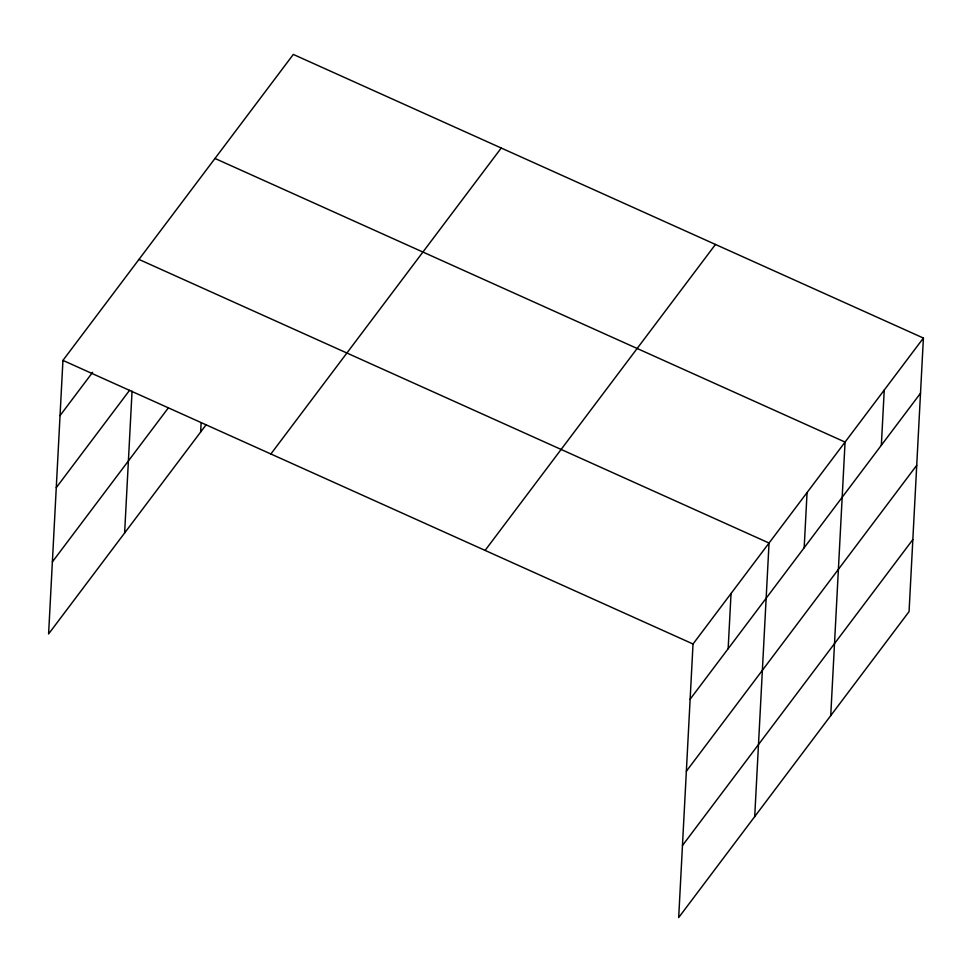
<?xml version="1.0" encoding="UTF-8"?>
<svg xmlns="http://www.w3.org/2000/svg" width="972" height="972" viewBox="0 0 972 972"><rect width="100%" height="100%" fill="white"/><g stroke="black" fill="none" stroke-linecap="round" stroke-linejoin="round"><path stroke-width="1.46" d="M923.4 338.049L693.024 643.999L678.687 917.568L909.063 611.607L923.4 338.049L293.313 54.432L62.937 360.393L48.6 633.951L206.113 424.764M124.623 532.984L132.058 391.145M200.645 432.03L201.119 423.014M728.149 648.725L731.041 593.515M754.709 816.602L769.046 543.032L138.96 259.427M804.172 547.758L807.064 492.549M830.732 715.635L845.069 442.066L214.982 158.46M881.349 445.261L884.241 390.064M60.045 415.591L92.619 372.325M56.267 487.652L129.58 390.294M52.379 561.889L168.217 408.046M270.872 453.985L501.236 148.023M485.101 550.407L715.465 244.458M690.132 699.208L920.508 393.247M686.354 771.258L916.73 465.309M682.466 845.506L912.842 539.557M62.937 360.393L693.024 643.999"/></g></svg>
